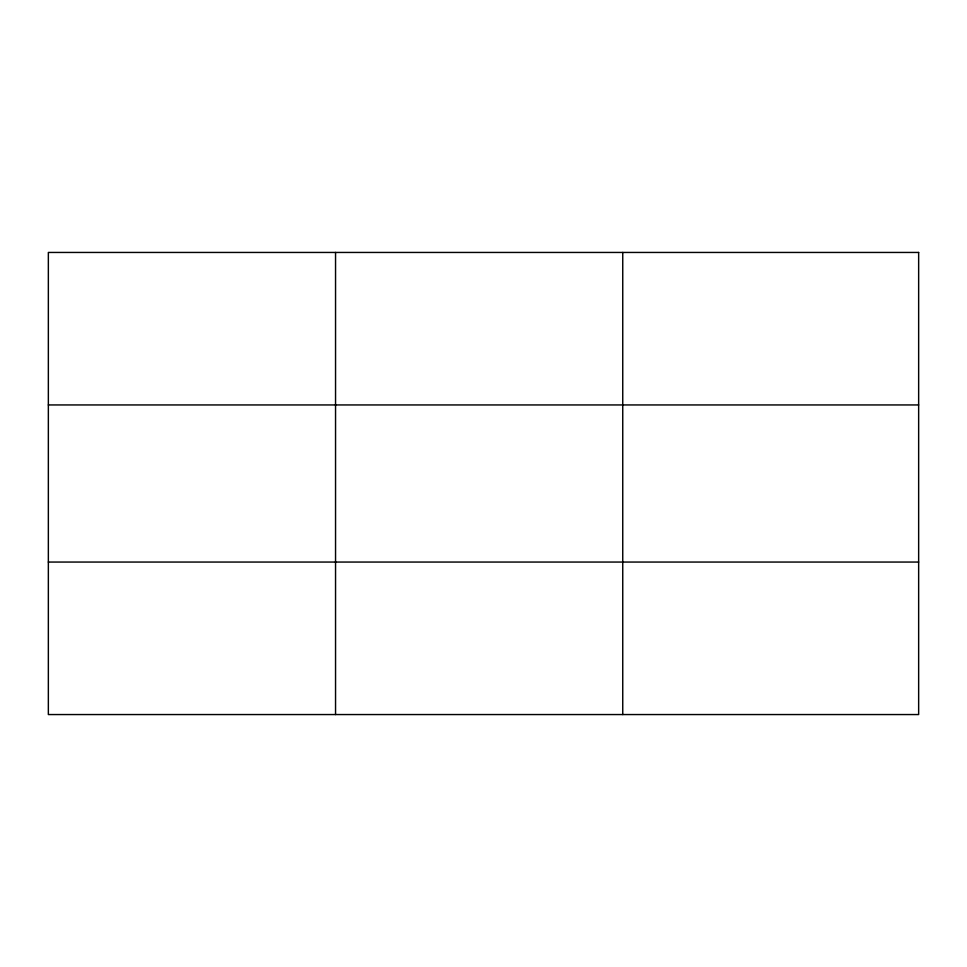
<?xml version="1.0" encoding="UTF-8"?>
<svg xmlns="http://www.w3.org/2000/svg" width="967" height="967" viewBox="0 0 967 967"><rect width="100%" height="100%" fill="white"/><g stroke="black" fill="none" stroke-linecap="round" stroke-linejoin="round"><path stroke-width="1.45" d="M335.549 252.447L335.549 714.553M622.748 252.447L622.748 714.553M48.35 404.943L918.65 404.943M48.35 562.057L918.65 562.057M918.65 252.447L918.65 714.553L48.35 714.553L48.35 252.447L918.65 252.447"/></g></svg>
